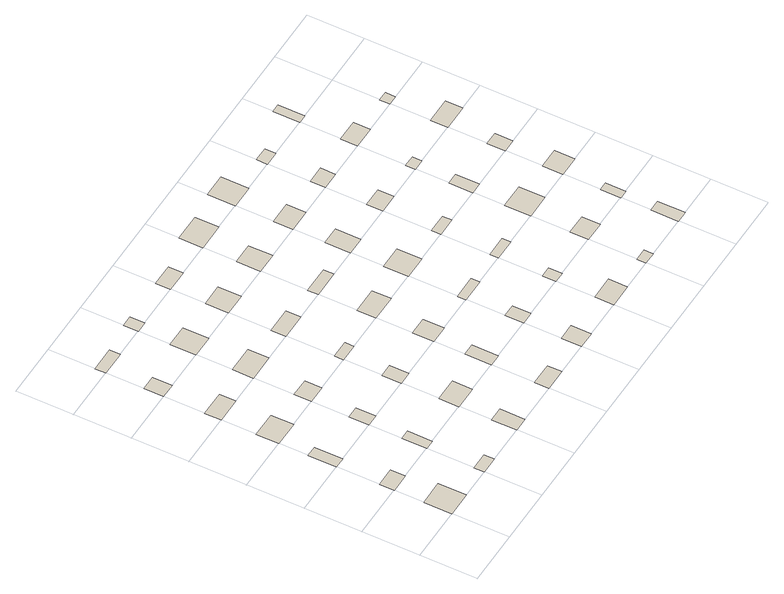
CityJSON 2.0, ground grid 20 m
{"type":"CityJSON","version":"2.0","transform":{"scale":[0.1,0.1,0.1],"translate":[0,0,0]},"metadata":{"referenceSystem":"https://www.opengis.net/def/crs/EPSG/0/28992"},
"CityObjects":{
"building1":{"type":"Building","attributes":{"roofType":"Flat","yearOfConstruction":1999,"function":"Residential","storeysAboveGround":4},"geometry":[{"type":"MultiSurface","lod":"0","boundaries":[[[0,1,2,3]]]}]},
"building2":{"type":"Building","attributes":{"roofType":"Flat","yearOfConstruction":1981,"function":"Residential","storeysAboveGround":5},"geometry":[{"type":"MultiSurface","lod":"0","boundaries":[[[4,5,6,7]]]}]},
"building3":{"type":"Building","attributes":{"roofType":"Flat","yearOfConstruction":1977,"function":"Residential","storeysAboveGround":5},"geometry":[{"type":"MultiSurface","lod":"0","boundaries":[[[8,9,10,11]]]}]},
"building4":{"type":"Building","attributes":{"roofType":"Pyramidal","yearOfConstruction":1947,"function":"Industrial","storeysAboveGround":2},"geometry":[{"type":"MultiSurface","lod":"0","boundaries":[[[12,13,14,15]]]}]},
"building5":{"type":"Building","attributes":{"roofType":"Flat","yearOfConstruction":1955,"function":"Residential","storeysAboveGround":1},"geometry":[{"type":"MultiSurface","lod":"0","boundaries":[[[16,17,18,19]]]}]},
"building6":{"type":"Building","attributes":{"roofType":"Flat","yearOfConstruction":1960,"function":"Residential","storeysAboveGround":4},"geometry":[{"type":"MultiSurface","lod":"0","boundaries":[[[20,21,22,23]]]}]},
"building7":{"type":"Building","attributes":{"roofType":"Hipped","yearOfConstruction":1954,"function":"Residential","storeysAboveGround":3},"geometry":[{"type":"MultiSurface","lod":"0","boundaries":[[[24,25,26,27]]]}]},
"building8":{"type":"Building","attributes":{"roofType":"Flat","yearOfConstruction":1960,"function":"Residential","storeysAboveGround":5},"geometry":[{"type":"MultiSurface","lod":"0","boundaries":[[[28,29,30,31]]]}]},
"building9":{"type":"Building","attributes":{"roofType":"Flat","yearOfConstruction":1947,"function":"Industrial","storeysAboveGround":4},"geometry":[{"type":"MultiSurface","lod":"0","boundaries":[[[32,33,34,35]]]}]},
"building10":{"type":"Building","attributes":{"roofType":"Flat","yearOfConstruction":1946,"function":"Industrial","storeysAboveGround":3},"geometry":[{"type":"MultiSurface","lod":"0","boundaries":[[[36,37,38,39]]]}]},
"building11":{"type":"Building","attributes":{"roofType":"Hipped","yearOfConstruction":1957,"function":"Industrial","storeysAboveGround":2},"geometry":[{"type":"MultiSurface","lod":"0","boundaries":[[[40,41,42,43]]]}]},
"building12":{"type":"Building","attributes":{"roofType":"Shed","yearOfConstruction":1993,"function":"Industrial","storeysAboveGround":1},"geometry":[{"type":"MultiSurface","lod":"0","boundaries":[[[44,45,46,47]]]}]},
"building13":{"type":"Building","attributes":{"roofType":"Flat","yearOfConstruction":2009,"function":"Residential","storeysAboveGround":5},"geometry":[{"type":"MultiSurface","lod":"0","boundaries":[[[48,49,50,51]]]}]},
"building14":{"type":"Building","attributes":{"roofType":"Flat","yearOfConstruction":1986,"function":"Residential","storeysAboveGround":2},"geometry":[{"type":"MultiSurface","lod":"0","boundaries":[[[52,53,54,55]]]}]},
"building15":{"type":"Building","attributes":{"roofType":"Flat","yearOfConstruction":1958,"function":"Residential","storeysAboveGround":2},"geometry":[{"type":"MultiSurface","lod":"0","boundaries":[[[56,57,58,59]]]}]},
"building16":{"type":"Building","attributes":{"roofType":"Pyramidal","yearOfConstruction":1965,"function":"Residential","storeysAboveGround":1},"geometry":[{"type":"MultiSurface","lod":"0","boundaries":[[[60,61,62,63]]]}]},
"building17":{"type":"Building","attributes":{"roofType":"Flat","yearOfConstruction":1966,"function":"Residential","storeysAboveGround":2},"geometry":[{"type":"MultiSurface","lod":"0","boundaries":[[[64,65,66,67]]]}]},
"building18":{"type":"Building","attributes":{"roofType":"Flat","yearOfConstruction":2013,"function":"Industrial","storeysAboveGround":5},"geometry":[{"type":"MultiSurface","lod":"0","boundaries":[[[68,69,70,71]]]}]},
"building19":{"type":"Building","attributes":{"roofType":"Flat","yearOfConstruction":1972,"function":"Residential","storeysAboveGround":5},"geometry":[{"type":"MultiSurface","lod":"0","boundaries":[[[72,73,74,75]]]}]},
"building20":{"type":"Building","attributes":{"roofType":"Shed","yearOfConstruction":1979,"function":"Residential","storeysAboveGround":1},"geometry":[{"type":"MultiSurface","lod":"0","boundaries":[[[76,77,78,79]]]}]},
"building21":{"type":"Building","attributes":{"roofType":"Flat","yearOfConstruction":1978,"function":"Residential","storeysAboveGround":4},"geometry":[{"type":"MultiSurface","lod":"0","boundaries":[[[80,81,82,83]]]}]},
"building22":{"type":"Building","attributes":{"roofType":"Gabled","yearOfConstruction":2009,"function":"Residential","storeysAboveGround":3},"geometry":[{"type":"MultiSurface","lod":"0","boundaries":[[[84,85,86,87]]]}]},
"building23":{"type":"Building","attributes":{"roofType":"Flat","yearOfConstruction":1964,"function":"Residential","storeysAboveGround":2},"geometry":[{"type":"MultiSurface","lod":"0","boundaries":[[[88,89,90,91]]]}]},
"building24":{"type":"Building","attributes":{"roofType":"Hipped","yearOfConstruction":1991,"function":"Residential","storeysAboveGround":1},"geometry":[{"type":"MultiSurface","lod":"0","boundaries":[[[92,93,94,95]]]}]},
"building25":{"type":"Building","attributes":{"roofType":"Shed","yearOfConstruction":1979,"function":"Residential","storeysAboveGround":3},"geometry":[{"type":"MultiSurface","lod":"0","boundaries":[[[96,97,98,99]]]}]},
"building26":{"type":"Building","attributes":{"roofType":"Pyramidal","yearOfConstruction":1959,"function":"Residential","storeysAboveGround":3},"geometry":[{"type":"MultiSurface","lod":"0","boundaries":[[[100,101,102,103]]]}]},
"building27":{"type":"Building","attributes":{"roofType":"Flat","yearOfConstruction":1964,"function":"Industrial","storeysAboveGround":4},"geometry":[{"type":"MultiSurface","lod":"0","boundaries":[[[104,105,106,107]]]}]},
"building28":{"type":"Building","attributes":{"roofType":"Shed","yearOfConstruction":2013,"function":"Residential","storeysAboveGround":1},"geometry":[{"type":"MultiSurface","lod":"0","boundaries":[[[108,109,110,111]]]}]},
"building29":{"type":"Building","attributes":{"roofType":"Flat","yearOfConstruction":1955,"function":"Industrial","storeysAboveGround":4},"geometry":[{"type":"MultiSurface","lod":"0","boundaries":[[[112,113,114,115]]]}]},
"building30":{"type":"Building","attributes":{"roofType":"Flat","yearOfConstruction":2011,"function":"Residential","storeysAboveGround":1},"geometry":[{"type":"MultiSurface","lod":"0","boundaries":[[[116,117,118,119]]]}]},
"building31":{"type":"Building","attributes":{"roofType":"Shed","yearOfConstruction":2005,"function":"Industrial","storeysAboveGround":3},"geometry":[{"type":"MultiSurface","lod":"0","boundaries":[[[120,121,122,123]]]}]},
"building32":{"type":"Building","attributes":{"roofType":"Flat","yearOfConstruction":1950,"function":"Residential","storeysAboveGround":5},"geometry":[{"type":"MultiSurface","lod":"0","boundaries":[[[124,125,126,127]]]}]},
"building33":{"type":"Building","attributes":{"roofType":"Flat","yearOfConstruction":1950,"function":"Residential","storeysAboveGround":5},"geometry":[{"type":"MultiSurface","lod":"0","boundaries":[[[128,129,130,131]]]}]},
"building34":{"type":"Building","attributes":{"roofType":"Gabled","yearOfConstruction":1957,"function":"Industrial","storeysAboveGround":1},"geometry":[{"type":"MultiSurface","lod":"0","boundaries":[[[132,133,134,135]]]}]},
"building35":{"type":"Building","attributes":{"roofType":"Shed","yearOfConstruction":1957,"function":"Residential","storeysAboveGround":3},"geometry":[{"type":"MultiSurface","lod":"0","boundaries":[[[136,137,138,139]]]}]},
"building36":{"type":"Building","attributes":{"roofType":"Flat","yearOfConstruction":1968,"function":"Industrial","storeysAboveGround":4},"geometry":[{"type":"MultiSurface","lod":"0","boundaries":[[[140,141,142,143]]]}]},
"building37":{"type":"Building","attributes":{"roofType":"Hipped","yearOfConstruction":1992,"function":"Residential","storeysAboveGround":2},"geometry":[{"type":"MultiSurface","lod":"0","boundaries":[[[144,145,146,147]]]}]},
"building38":{"type":"Building","attributes":{"roofType":"Pyramidal","yearOfConstruction":1987,"function":"Residential","storeysAboveGround":2},"geometry":[{"type":"MultiSurface","lod":"0","boundaries":[[[148,149,150,151]]]}]},
"building39":{"type":"Building","attributes":{"roofType":"Gabled","yearOfConstruction":1980,"function":"Residential","storeysAboveGround":3},"geometry":[{"type":"MultiSurface","lod":"0","boundaries":[[[152,153,154,155]]]}]},
"building40":{"type":"Building","attributes":{"roofType":"Flat","yearOfConstruction":1952,"function":"Residential","storeysAboveGround":5},"geometry":[{"type":"MultiSurface","lod":"0","boundaries":[[[156,157,158,159]]]}]},
"building41":{"type":"Building","attributes":{"roofType":"Flat","yearOfConstruction":1965,"function":"Residential","storeysAboveGround":4},"geometry":[{"type":"MultiSurface","lod":"0","boundaries":[[[160,161,162,163]]]}]},
"building42":{"type":"Building","attributes":{"roofType":"Flat","yearOfConstruction":1972,"function":"Residential","storeysAboveGround":4},"geometry":[{"type":"MultiSurface","lod":"0","boundaries":[[[164,165,166,167]]]}]},
"building43":{"type":"Building","attributes":{"roofType":"Hipped","yearOfConstruction":1985,"function":"Residential","storeysAboveGround":3},"geometry":[{"type":"MultiSurface","lod":"0","boundaries":[[[168,169,170,171]]]}]},
"building44":{"type":"Building","attributes":{"roofType":"Flat","yearOfConstruction":1961,"function":"Residential","storeysAboveGround":5},"geometry":[{"type":"MultiSurface","lod":"0","boundaries":[[[172,173,174,175]]]}]},
"building45":{"type":"Building","attributes":{"roofType":"Flat","yearOfConstruction":1975,"function":"Residential","storeysAboveGround":5},"geometry":[{"type":"MultiSurface","lod":"0","boundaries":[[[176,177,178,179]]]}]},
"building46":{"type":"Building","attributes":{"roofType":"Gabled","yearOfConstruction":1998,"function":"Residential","storeysAboveGround":1},"geometry":[{"type":"MultiSurface","lod":"0","boundaries":[[[180,181,182,183]]]}]},
"building47":{"type":"Building","attributes":{"roofType":"Hipped","yearOfConstruction":1992,"function":"Residential","storeysAboveGround":3},"geometry":[{"type":"MultiSurface","lod":"0","boundaries":[[[184,185,186,187]]]}]},
"building48":{"type":"Building","attributes":{"roofType":"Flat","yearOfConstruction":1973,"function":"Residential","storeysAboveGround":4},"geometry":[{"type":"MultiSurface","lod":"0","boundaries":[[[188,189,190,191]]]}]},
"building49":{"type":"Building","attributes":{"roofType":"Shed","yearOfConstruction":1945,"function":"Industrial","storeysAboveGround":2},"geometry":[{"type":"MultiSurface","lod":"0","boundaries":[[[192,193,194,195]]]}]},
"building50":{"type":"Building","attributes":{"roofType":"Flat","yearOfConstruction":1946,"function":"Residential","storeysAboveGround":4},"geometry":[{"type":"MultiSurface","lod":"0","boundaries":[[[196,197,198,199]]]}]},
"building51":{"type":"Building","attributes":{"roofType":"Hipped","yearOfConstruction":1984,"function":"Residential","storeysAboveGround":3},"geometry":[{"type":"MultiSurface","lod":"0","boundaries":[[[200,201,202,203]]]}]},
"building52":{"type":"Building","attributes":{"roofType":"Gabled","yearOfConstruction":1952,"function":"Industrial","storeysAboveGround":3},"geometry":[{"type":"MultiSurface","lod":"0","boundaries":[[[204,205,206,207]]]}]},
"building53":{"type":"Building","attributes":{"roofType":"Flat","yearOfConstruction":1984,"function":"Residential","storeysAboveGround":5},"geometry":[{"type":"MultiSurface","lod":"0","boundaries":[[[208,209,210,211]]]}]},
"building54":{"type":"Building","attributes":{"roofType":"Flat","yearOfConstruction":1957,"function":"Residential","storeysAboveGround":1},"geometry":[{"type":"MultiSurface","lod":"0","boundaries":[[[212,213,214,215]]]}]},
"building55":{"type":"Building","attributes":{"roofType":"Flat","yearOfConstruction":1956,"function":"Residential","storeysAboveGround":4},"geometry":[{"type":"MultiSurface","lod":"0","boundaries":[[[216,217,218,219]]]}]}
},
"vertices":[
[89,0,0],[89,98,0],[0,98,0],[0,0,0],
[68,200,0],[68,251,0],[0,251,0],[0,200,0],
[38,400,0],[38,499,0],[0,499,0],[0,400,0],
[262,0,0],[262,36,0],[200,36,0],[200,0,0],
[91,600,0],[91,679,0],[0,679,0],[0,600,0],
[235,200,0],[235,286,0],[200,286,0],[200,200,0],
[91,800,0],[91,858,0],[0,858,0],[0,800,0],
[54,1000,0],[54,1069,0],[0,1069,0],[0,1000,0],
[243,400,0],[243,470,0],[200,470,0],[200,400,0],
[89,1200,0],[89,1238,0],[0,1238,0],[0,1200,0],
[266,600,0],[266,660,0],[200,660,0],[200,600,0],
[452,0,0],[452,88,0],[400,88,0],[400,0,0],
[296,800,0],[296,874,0],[200,874,0],[200,800,0],
[484,200,0],[484,270,0],[400,270,0],[400,200,0],
[279,1000,0],[279,1090,0],[200,1090,0],[200,1000,0],
[447,400,0],[447,467,0],[400,467,0],[400,400,0],
[241,1200,0],[241,1252,0],[200,1252,0],[200,1200,0],
[465,600,0],[465,632,0],[400,632,0],[400,600,0],
[680,0,0],[680,51,0],[600,51,0],[600,0,0],
[494,800,0],[494,852,0],[400,852,0],[400,800,0],
[643,200,0],[643,292,0],[600,292,0],[600,200,0],
[480,1000,0],[480,1080,0],[400,1080,0],[400,1000,0],
[665,400,0],[665,474,0],[600,474,0],[600,400,0],
[479,1200,0],[479,1252,0],[400,1252,0],[400,1200,0],
[694,600,0],[694,666,0],[600,666,0],[600,600,0],
[861,0,0],[861,70,0],[800,70,0],[800,0,0],
[846,200,0],[846,265,0],[800,265,0],[800,200,0],
[698,800,0],[698,838,0],[600,838,0],[600,800,0],
[675,1000,0],[675,1084,0],[600,1084,0],[600,1000,0],
[885,400,0],[885,430,0],[800,430,0],[800,400,0],
[699,1200,0],[699,1284,0],[600,1284,0],[600,1200,0],
[883,600,0],[883,686,0],[800,686,0],[800,600,0],
[1086,0,0],[1086,66,0],[1000,66,0],[1000,0,0],
[1038,200,0],[1038,248,0],[1000,248,0],[1000,200,0],
[865,800,0],[865,889,0],[800,889,0],[800,800,0],
[881,1000,0],[881,1068,0],[800,1068,0],[800,1000,0],
[1076,400,0],[1076,430,0],[1000,430,0],[1000,400,0],
[884,1200,0],[884,1297,0],[800,1297,0],[800,1200,0],
[1069,600,0],[1069,633,0],[1000,633,0],[1000,600,0],
[1244,0,0],[1244,32,0],[1200,32,0],[1200,0,0],
[1069,800,0],[1069,857,0],[1000,857,0],[1000,800,0],
[1273,200,0],[1273,264,0],[1200,264,0],[1200,200,0],
[1064,1000,0],[1064,1052,0],[1000,1052,0],[1000,1000,0],
[1289,400,0],[1289,491,0],[1200,491,0],[1200,400,0],
[1052,1200,0],[1052,1239,0],[1000,1239,0],[1000,1200,0],
[1241,600,0],[1241,684,0],[1200,684,0],[1200,600,0],
[1442,0,0],[1442,96,0],[1400,96,0],[1400,0,0],
[1241,800,0],[1241,834,0],[1200,834,0],[1200,800,0],
[1431,200,0],[1431,270,0],[1400,270,0],[1400,200,0],
[1279,1000,0],[1279,1059,0],[1200,1059,0],[1200,1000,0],
[1474,400,0],[1474,471,0],[1400,471,0],[1400,400,0],
[1231,1200,0],[1231,1294,0],[1200,1294,0],[1200,1200,0],
[1448,600,0],[1448,664,0],[1400,664,0],[1400,600,0],
[1493,800,0],[1493,860,0],[1400,860,0],[1400,800,0],
[1435,1000,0],[1435,1036,0],[1400,1036,0],[1400,1000,0]
]}
